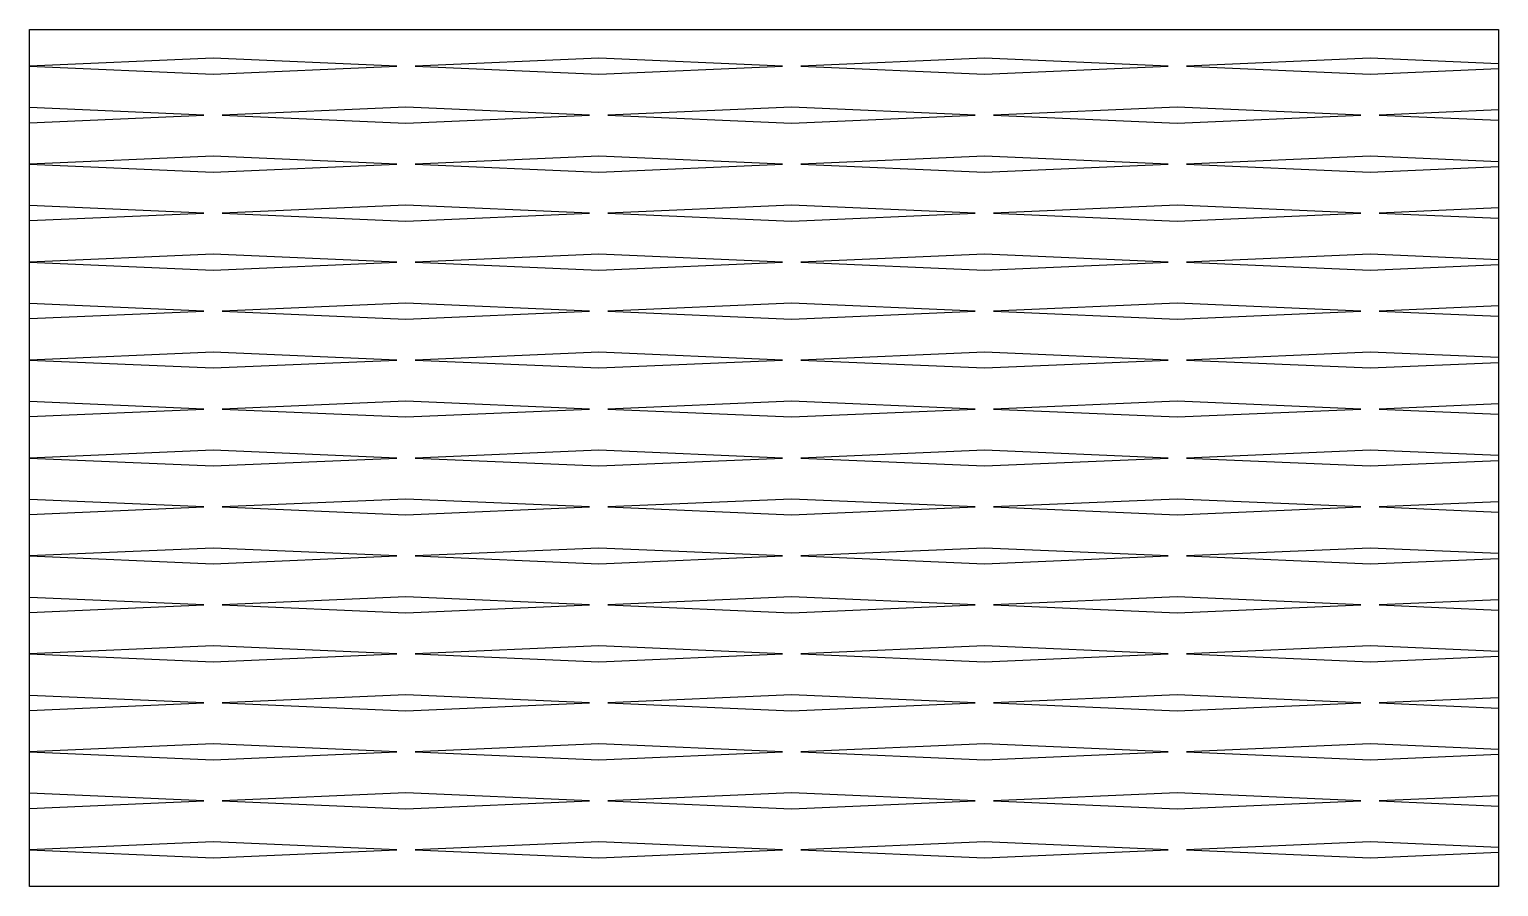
# Model space of a CAD drawing. Header units: millimetres. Extents: x 0 to 120, y 0 to 70.
import ezdxf

# ---------------------------------------------------------------- set-up
doc = ezdxf.new("R2010")
doc.units = ezdxf.units.MM
doc.layers.add('CUT', color=1, linetype='CONTINUOUS')

msp = doc.modelspace()

# ---------------------------------------------------------------- linework, layer by layer
at = {"layer": 'CUT'}
for p, q in [((120, 63.4225), (110.25, 63)), ((110.25, 63), (120, 62.5775)), ((120, 55.4225), (110.25, 55)), ((110.25, 55), (120, 54.5775)), ((120, 47.4225), (110.25, 47)), ((110.25, 47), (120, 46.5775)), ((120, 39.4225), (110.25, 39)), ((110.25, 39), (120, 38.5775)), ((120, 31.4225), (110.25, 31)), ((110.25, 31), (120, 30.5775)), ((120, 23.4225), (110.25, 23)), ((110.25, 23), (120, 22.5775)), ((120, 15.4225), (110.25, 15)), ((110.25, 15), (120, 14.5775)), ((120, 7.4225), (110.25, 7)), ((110.25, 7), (120, 6.5775))]:
    msp.add_line(p, q, dxfattribs=at)
for points in [[(0, 70), (120, 70), (120, 0), (0, 0), (0, 70)], [(0, 67), (15, 66.35), (30, 67), (15, 67.65), (0, 67)], [(31.5, 67), (46.5, 66.35), (61.5, 67), (46.5, 67.65), (31.5, 67)], [(63, 67), (78, 66.35), (93, 67), (78, 67.65), (63, 67)], [(120, 67.195), (109.5, 67.65), (94.5, 67)], [(94.5, 67), (109.5, 66.35), (120, 66.805)], [(0, 62.3825), (14.25, 63), (0, 63.6175)], [(15.75, 63), (30.75, 62.35), (45.75, 63), (30.75, 63.65), (15.75, 63)], [(47.25, 63), (62.25, 62.35), (77.25, 63), (62.25, 63.65), (47.25, 63)], [(78.75, 63), (93.75, 62.35), (108.75, 63), (93.75, 63.65), (78.75, 63)], [(0, 59), (15, 58.35), (30, 59), (15, 59.65), (0, 59)], [(31.5, 59), (46.5, 58.35), (61.5, 59), (46.5, 59.65), (31.5, 59)], [(63, 59), (78, 58.35), (93, 59), (78, 59.65), (63, 59)], [(120, 59.195), (109.5, 59.65), (94.5, 59)], [(94.5, 59), (109.5, 58.35), (120, 58.805)], [(0, 54.3825), (14.25, 55), (0, 55.6175)], [(15.75, 55), (30.75, 54.35), (45.75, 55), (30.75, 55.65), (15.75, 55)], [(47.25, 55), (62.25, 54.35), (77.25, 55), (62.25, 55.65), (47.25, 55)], [(78.75, 55), (93.75, 54.35), (108.75, 55), (93.75, 55.65), (78.75, 55)], [(0, 51), (15, 50.35), (30, 51), (15, 51.65), (0, 51)], [(31.5, 51), (46.5, 50.35), (61.5, 51), (46.5, 51.65), (31.5, 51)], [(63, 51), (78, 50.35), (93, 51), (78, 51.65), (63, 51)], [(120, 51.195), (109.5, 51.65), (94.5, 51)], [(94.5, 51), (109.5, 50.35), (120, 50.805)], [(0, 46.3825), (14.25, 47), (0, 47.6175)], [(15.75, 47), (30.75, 46.35), (45.75, 47), (30.75, 47.65), (15.75, 47)], [(47.25, 47), (62.25, 46.35), (77.25, 47), (62.25, 47.65), (47.25, 47)], [(78.75, 47), (93.75, 46.35), (108.75, 47), (93.75, 47.65), (78.75, 47)], [(0, 43), (15, 42.35), (30, 43), (15, 43.65), (0, 43)], [(31.5, 43), (46.5, 42.35), (61.5, 43), (46.5, 43.65), (31.5, 43)], [(63, 43), (78, 42.35), (93, 43), (78, 43.65), (63, 43)], [(120, 43.195), (109.5, 43.65), (94.5, 43)], [(94.5, 43), (109.5, 42.35), (120, 42.805)], [(0, 38.3825), (14.25, 39), (0, 39.6175)], [(15.75, 39), (30.75, 38.35), (45.75, 39), (30.75, 39.65), (15.75, 39)], [(47.25, 39), (62.25, 38.35), (77.25, 39), (62.25, 39.65), (47.25, 39)], [(78.75, 39), (93.75, 38.35), (108.75, 39), (93.75, 39.65), (78.75, 39)], [(0, 35), (15, 34.35), (30, 35), (15, 35.65), (0, 35)], [(31.5, 35), (46.5, 34.35), (61.5, 35), (46.5, 35.65), (31.5, 35)], [(63, 35), (78, 34.35), (93, 35), (78, 35.65), (63, 35)], [(120, 35.195), (109.5, 35.65), (94.5, 35)], [(94.5, 35), (109.5, 34.35), (120, 34.805)], [(0, 30.3825), (14.25, 31), (0, 31.6175)], [(15.75, 31), (30.75, 30.35), (45.75, 31), (30.75, 31.65), (15.75, 31)], [(47.25, 31), (62.25, 30.35), (77.25, 31), (62.25, 31.65), (47.25, 31)], [(78.75, 31), (93.75, 30.35), (108.75, 31), (93.75, 31.65), (78.75, 31)], [(0, 27), (15, 26.35), (30, 27), (15, 27.65), (0, 27)], [(31.5, 27), (46.5, 26.35), (61.5, 27), (46.5, 27.65), (31.5, 27)], [(63, 27), (78, 26.35), (93, 27), (78, 27.65), (63, 27)], [(120, 27.195), (109.5, 27.65), (94.5, 27)], [(94.5, 27), (109.5, 26.35), (120, 26.805)], [(0, 22.3825), (14.25, 23), (0, 23.6175)], [(15.75, 23), (30.75, 22.35), (45.75, 23), (30.75, 23.65), (15.75, 23)], [(47.25, 23), (62.25, 22.35), (77.25, 23), (62.25, 23.65), (47.25, 23)], [(78.75, 23), (93.75, 22.35), (108.75, 23), (93.75, 23.65), (78.75, 23)], [(0, 19), (15, 18.35), (30, 19), (15, 19.65), (0, 19)], [(31.5, 19), (46.5, 18.35), (61.5, 19), (46.5, 19.65), (31.5, 19)], [(63, 19), (78, 18.35), (93, 19), (78, 19.65), (63, 19)], [(120, 19.195), (109.5, 19.65), (94.5, 19)], [(94.5, 19), (109.5, 18.35), (120, 18.805)], [(0, 14.3825), (14.25, 15), (0, 15.6175)], [(15.75, 15), (30.75, 14.35), (45.75, 15), (30.75, 15.65), (15.75, 15)], [(47.25, 15), (62.25, 14.35), (77.25, 15), (62.25, 15.65), (47.25, 15)], [(78.75, 15), (93.75, 14.35), (108.75, 15), (93.75, 15.65), (78.75, 15)], [(0, 11), (15, 10.35), (30, 11), (15, 11.65), (0, 11)], [(31.5, 11), (46.5, 10.35), (61.5, 11), (46.5, 11.65), (31.5, 11)], [(63, 11), (78, 10.35), (93, 11), (78, 11.65), (63, 11)], [(120, 11.195), (109.5, 11.65), (94.5, 11)], [(94.5, 11), (109.5, 10.35), (120, 10.805)], [(0, 6.3825), (14.25, 7), (0, 7.6175)], [(15.75, 7), (30.75, 6.35), (45.75, 7), (30.75, 7.65), (15.75, 7)], [(47.25, 7), (62.25, 6.35), (77.25, 7), (62.25, 7.65), (47.25, 7)], [(78.75, 7), (93.75, 6.35), (108.75, 7), (93.75, 7.65), (78.75, 7)], [(0, 3), (15, 2.35), (30, 3), (15, 3.65), (0, 3)], [(31.5, 3), (46.5, 2.35), (61.5, 3), (46.5, 3.65), (31.5, 3)], [(63, 3), (78, 2.35), (93, 3), (78, 3.65), (63, 3)], [(120, 3.195), (109.5, 3.65), (94.5, 3)], [(94.5, 3), (109.5, 2.35), (120, 2.805)]]:
    msp.add_lwpolyline(points, dxfattribs=at)

doc.saveas('drawing.dxf')
